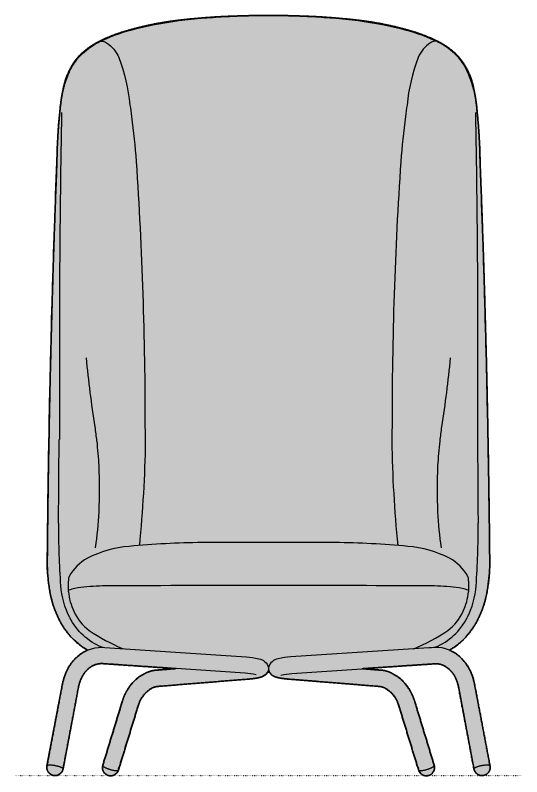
# Model space of a CAD drawing. Header units: millimetres. Extents: x 0 to 2098, y -1078 to 1488.
# Drawn here: x 0 to 991, y -2 to 1488 of the extents above; entities that cross this region are included whole.
import ezdxf

# ---------------------------------------------------------------- set-up
doc = ezdxf.new("R2010")
doc.units = ezdxf.units.MM
doc.linetypes.add('Dots', pattern=[1, 0, -1])
doc.layers.add('Blocks', color=7, linetype='Continuous')
doc.layers.add('Blocks$Fill', color=7, linetype='Continuous', true_color=0xffffff)
for name, color, linetype, lineweight, true_color in [('Blocks$Inner', 7, 'Continuous', 25, 0x007f00), ('Blocks$Outline', 7, 'Continuous', 35, 0xff3f3f), ('Groud', 7, 'Dots', 25, 0x243775)]:
    doc.layers.add(name, color=color, linetype=linetype, lineweight=lineweight, true_color=true_color)

# ---------------------------------------------------------------- blocks, each defined once
blk = doc.blocks.new('Nest Easy Chair XL Front')
at = {"layer": 'Blocks$Fill'}
blk.add_hatch(color=256, dxfattribs=at).paths.add_polyline_path([(678.9, 209.2), (823.8, 219), (824.7, 219), (825.5, 218.9), (826.4, 218.8), (827.2, 218.6), (828, 218.5), (828.9, 218.3), (829.7, 218.2), (830.5, 218), (831.4, 217.7), (832.2, 217.5), (833, 217.3), (833.8, 217), (834.7, 216.7), (835.5, 216.4), (836.3, 216.1), (837.1, 215.7), (837.9, 215.4), (838.6, 215), (839.4, 214.6), (840.2, 214.2), (840.9, 213.8), (841.7, 213.3), (842.4, 212.9), (843.1, 212.4), (843.8, 211.9), (844.5, 211.4), (845.2, 210.9), (845.9, 210.4), (846.5, 209.8), (847.2, 209.3), (847.8, 208.7), (848.4, 208.2), (849.5, 207.2), (850.5, 206.3), (851.4, 205.3), (852.4, 204.3), (853.3, 203.2), (854.1, 202.1), (855, 201), (855.8, 199.9), (856.8, 198.5), (857.7, 197), (858.6, 195.5), (859.5, 193.9), (860.3, 192.4), (861.1, 190.8), (861.9, 189.2), (862.6, 187.6), (863.2, 185.9), (863.8, 184.3), (864.4, 182.6), (865, 180.9), (865.4, 179.2), (865.9, 177.5), (866.3, 175.8), (866.6, 174.1), (897, 13.2), (897.1, 12.8), (897.2, 12.4), (897.3, 12), (897.4, 11.6), (897.5, 11.3), (897.6, 10.9), (897.7, 10.5), (897.9, 10.2), (898, 9.8), (898.2, 9.4), (898.4, 9.1), (898.5, 8.7), (898.7, 8.4), (898.9, 8), (899.1, 7.7), (899.3, 7.3), (899.6, 7), (899.8, 6.7), (900, 6.3), (900.3, 6), (900.5, 5.7), (900.8, 5.4), (901, 5.1), (901.3, 4.8), (901.6, 4.6), (901.9, 4.3), (902.2, 4), (902.5, 3.8), (902.8, 3.5), (903.1, 3.3), (903.4, 3.1), (903.7, 2.8), (904, 2.6), (904.3, 2.4), (904.7, 2.2), (905, 2), (905.3, 1.8), (905.7, 1.7), (906.1, 1.5), (906.4, 1.3), (906.8, 1.2), (907.1, 1), (907.5, 0.9), (907.9, 0.8), (908.3, 0.6), (908.7, 0.5), (909, 0.4), (909.4, 0.4), (909.8, 0.3), (910.2, 0.2), (910.6, 0.1), (911, 0.1), (911.4, 0.1), (911.8, 0), (912.2, 0), (912.6, 0), (913, 0), (913.4, 0), (913.8, 0), (914.2, 0.1), (914.6, 0.1), (914.9, 0.1), (915.3, 0.2), (915.7, 0.3), (916.1, 0.3), (916.5, 0.4), (916.8, 0.5), (917.2, 0.6), (917.6, 0.7), (918, 0.9), (918.3, 1), (918.7, 1.1), (919.1, 1.3), (919.4, 1.4), (919.8, 1.6), (920.1, 1.8), (920.5, 2), (920.8, 2.2), (921.2, 2.4), (921.5, 2.6), (921.8, 2.8), (922.2, 3), (922.5, 3.3), (922.8, 3.5), (923.1, 3.8), (923.4, 4), (923.7, 4.3), (924, 4.6), (924.3, 4.9), (924.5, 5.2), (924.8, 5.4), (925.1, 5.7), (925.3, 6), (925.5, 6.3), (925.8, 6.7), (926, 7), (926.2, 7.3), (926.4, 7.6), (926.6, 8), (926.8, 8.3), (927, 8.6), (927.2, 9), (927.3, 9.3), (927.5, 9.7), (927.6, 10.1), (927.8, 10.4), (927.9, 10.8), (928, 11.2), (928.2, 11.6), (928.3, 12), (928.4, 12.3), (928.4, 12.7), (928.5, 13.1), (928.6, 13.5), (928.6, 13.9), (928.7, 14.3), (928.7, 14.7), (928.7, 15.1), (928.8, 15.5), (928.8, 15.9), (928.8, 16.3), (928.8, 16.7), (928.7, 17.1), (928.7, 17.5), (928.7, 17.9), (928.6, 18.2), (928.6, 18.6), (928.5, 19), (928.5, 19.1), (898.1, 179.5), (897.5, 182.2), (896.9, 184.9), (896.2, 187.6), (895.5, 190.2), (894.6, 192.9), (893.7, 195.5), (892.7, 198.1), (891.7, 200.7), (890.5, 203.2), (889.3, 205.7), (888.1, 208.2), (886.8, 210.6), (885.4, 213), (883.9, 215.4), (882.4, 217.7), (880.9, 220), (879.4, 221.8), (877.9, 223.5), (876.4, 225.3), (874.8, 227), (873.5, 228.4), (872.1, 229.8), (870.7, 231.2), (869.3, 232.6), (867.8, 233.9), (866.2, 235.2), (864.6, 236.4), (863, 237.6), (861.4, 238.8), (859.7, 239.9), (858, 240.9), (856.2, 241.9), (854.5, 242.9), (852.7, 243.8), (850.8, 244.7), (849, 245.5), (852, 247.2), (854.9, 249), (857.8, 250.9), (860.6, 252.8), (863.4, 254.9), (866.2, 257), (868.8, 259.2), (871.5, 261.5), (874, 263.8), (876.5, 266.2), (878.9, 268.7), (881.3, 271.2), (883.6, 273.8), (885.8, 276.5), (887.9, 279.2), (892.4, 285.2), (894.8, 288.5), (897.1, 292), (899.3, 295.5), (901.3, 299), (903.3, 302.7), (905.1, 306.3), (906.8, 310.1), (908.7, 314), (910.4, 317.9), (912, 321.9), (913.6, 325.9), (915, 329.9), (916.4, 334), (917.7, 338.1), (918.9, 342.2), (921.3, 353), (923.4, 363.9), (925.1, 374.9), (926.4, 385.9), (927.3, 397), (927.8, 408.1), (928, 419.2), (927.8, 430.3), (924.6, 657.5), (924.3, 670), (924.2, 682.5), (909, 1200.6), (908.5, 1224.9), (907.3, 1249.2), (905.6, 1273.5), (903.4, 1297.8), (902.9, 1303.6), (902.3, 1309.4), (901.6, 1315.3), (900.8, 1321.1), (899.9, 1326.9), (898.9, 1332.6), (897.8, 1338.4), (896.6, 1344.1), (895.8, 1347.7), (894.9, 1351.4), (894, 1354.9), (892.9, 1358.5), (891.8, 1362.1), (890.5, 1365.6), (889.2, 1369.1), (887.8, 1372.5), (886.3, 1376), (884.6, 1379.3), (882.9, 1382.7), (881.2, 1385.9), (879.3, 1389.2), (877.4, 1392.3), (875.3, 1395.4), (873.2, 1398.5), (871.3, 1401.1), (869.3, 1403.7), (867.1, 1406.3), (864.9, 1408.7), (862.6, 1411.1), (860.2, 1413.4), (857.8, 1415.6), (855.2, 1417.7), (852.1, 1420.2), (849, 1422.5), (845.7, 1424.8), (842.4, 1427), (839.1, 1429.2), (835.7, 1431.2), (832.3, 1433.2), (828.8, 1435.1), (828.5, 1435.1), (828.3, 1435.2), (828.2, 1435.3), (828.1, 1435.4), (828, 1435.4), (827.9, 1435.5), (827.8, 1435.6), (827.7, 1435.7), (827.6, 1435.7), (827.5, 1435.8), (827.4, 1435.9), (827.3, 1435.9), (827.2, 1436), (827.1, 1436.1), (827, 1436.1), (826.9, 1436.2), (826.8, 1436.2), (826.7, 1436.3), (821.3, 1438.9), (815.9, 1441.4), (810.4, 1443.8), (804.9, 1446.1), (799.3, 1448.3), (793.7, 1450.4), (788.1, 1452.4), (782.4, 1454.2), (769, 1458.2), (755.6, 1461.9), (742, 1465.3), (728.4, 1468.3), (714.7, 1471.1), (701, 1473.5), (687.2, 1475.7), (673.4, 1477.5), (642.2, 1480.9), (604.3, 1483.9), (566.2, 1485.8), (530.8, 1486.8), (495.3, 1487.2), (459.8, 1486.8), (424.3, 1485.8), (386.3, 1483.9), (348.3, 1480.9), (317.1, 1477.5), (303.3, 1475.7), (289.5, 1473.5), (275.8, 1471.1), (262.1, 1468.3), (248.5, 1465.3), (234.9, 1461.9), (221.5, 1458.2), (208.1, 1454.2), (202.5, 1452.4), (196.8, 1450.4), (191.2, 1448.3), (185.7, 1446.1), (180.1, 1443.8), (174.7, 1441.4), (169.2, 1438.9), (163.9, 1436.3), (163.7, 1436.2), (163.6, 1436.2), (163.5, 1436.1), (163.4, 1436.1), (163.3, 1436), (163.2, 1435.9), (163.1, 1435.9), (163, 1435.8), (162.9, 1435.7), (162.8, 1435.7), (162.7, 1435.6), (162.6, 1435.5), (162.5, 1435.4), (162.4, 1435.4), (162.3, 1435.3), (162.2, 1435.2), (162, 1435.1), (161.7, 1435.1), (158.3, 1433.2), (154.8, 1431.2), (151.4, 1429.2), (148.1, 1427), (144.8, 1424.8), (141.6, 1422.5), (138.4, 1420.2), (135.3, 1417.7), (132.8, 1415.6), (130.3, 1413.4), (127.9, 1411.1), (125.6, 1408.7), (123.4, 1406.3), (121.3, 1403.7), (119.2, 1401.1), (117.3, 1398.5), (115.2, 1395.4), (113.2, 1392.3), (111.2, 1389.2), (109.4, 1385.9), (107.6, 1382.7), (105.9, 1379.3), (104.3, 1376), (102.8, 1372.5), (101.3, 1369.1), (100, 1365.6), (98.8, 1362.1), (97.6, 1358.5), (96.6, 1354.9), (95.6, 1351.4), (94.7, 1347.7), (94, 1344.1), (92.8, 1338.4), (91.6, 1332.6), (90.6, 1326.9), (89.7, 1321.1), (88.9, 1315.3), (88.2, 1309.4), (87.6, 1303.6), (87.2, 1297.8), (84.9, 1273.5), (83.2, 1249.2), (82.1, 1224.9), (81.5, 1200.6), (66.4, 682.5), (66.2, 670), (65.9, 657.5), (62.8, 430.3), (62.5, 419.2), (62.7, 408.1), (63.2, 397), (64.1, 385.9), (65.5, 374.9), (67.1, 363.9), (69.2, 353), (71.6, 342.2), (72.8, 338.1), (74.1, 334), (75.5, 329.9), (76.9, 325.9), (78.5, 321.9), (80.1, 317.9), (81.9, 314), (83.7, 310.1), (85.4, 306.3), (87.2, 302.7), (89.2, 299), (91.2, 295.5), (93.4, 292), (95.7, 288.5), (98.1, 285.2), (102.6, 279.2), (104.7, 276.5), (106.9, 273.8), (109.2, 271.2), (111.6, 268.7), (114, 266.2), (116.5, 263.8), (119.1, 261.5), (121.7, 259.2), (124.4, 257), (127.1, 254.9), (129.9, 252.8), (132.7, 250.9), (135.6, 249), (138.6, 247.2), (141.5, 245.5), (139.7, 244.7), (137.9, 243.8), (136.1, 242.9), (134.3, 241.9), (132.5, 240.9), (130.8, 239.9), (129.1, 238.8), (127.5, 237.6), (125.9, 236.4), (124.3, 235.2), (122.8, 233.9), (121.3, 232.6), (119.8, 231.2), (118.4, 229.8), (117, 228.4), (115.7, 227), (114.1, 225.3), (112.6, 223.5), (111.1, 221.8), (109.7, 220), (108.1, 217.7), (106.6, 215.4), (105.1, 213), (103.8, 210.6), (102.4, 208.2), (101.2, 205.7), (100, 203.2), (98.9, 200.7), (97.8, 198.1), (96.8, 195.5), (95.9, 192.9), (95.1, 190.2), (94.3, 187.6), (93.6, 184.9), (93, 182.2), (92.4, 179.5), (62.1, 19.1), (62, 19.1), (62, 19.1), (62, 19), (62, 19), (62, 19), (62, 19), (62, 19), (62, 18.9), (62, 18.6), (61.9, 18.2), (61.9, 17.8), (61.8, 17.4), (61.8, 17), (61.8, 16.6), (61.8, 16.2), (61.7, 15.8), (61.8, 15.5), (61.8, 15.1), (61.8, 14.7), (61.8, 14.3), (61.9, 13.9), (61.9, 13.5), (62, 13.1), (62.1, 12.7), (62.2, 12.3), (62.3, 11.9), (62.4, 11.5), (62.5, 11.2), (62.6, 10.8), (62.8, 10.4), (62.9, 10), (63.1, 9.7), (63.2, 9.3), (63.4, 9), (63.6, 8.6), (63.7, 8.3), (63.9, 7.9), (64.1, 7.6), (64.3, 7.3), (64.6, 6.9), (64.8, 6.6), (65, 6.3), (65.2, 6), (65.5, 5.7), (65.7, 5.4), (66, 5.1), (66.3, 4.8), (66.6, 4.6), (66.8, 4.3), (67.1, 4), (67.4, 3.8), (67.7, 3.5), (68.1, 3.3), (68.4, 3), (68.7, 2.8), (69, 2.6), (69.4, 2.4), (69.7, 2.2), (70.1, 2), (70.4, 1.8), (70.8, 1.6), (71.1, 1.4), (71.5, 1.3), (71.9, 1.1), (72.2, 1), (72.6, 0.9), (73, 0.7), (73.3, 0.6), (73.7, 0.5), (74.1, 0.4), (74.5, 0.3), (74.8, 0.3), (75.2, 0.2), (75.6, 0.1), (76, 0.1), (76.4, 0.1), (76.8, 0), (77.2, 0), (77.6, 0), (77.9, 0), (78.3, 0), (78.7, 0), (79.1, 0.1), (79.5, 0.1), (79.9, 0.1), (80.3, 0.2), (80.7, 0.3), (81.1, 0.4), (81.5, 0.4), (81.9, 0.5), (82.3, 0.7), (82.6, 0.8), (83, 0.9), (83.4, 1), (83.8, 1.2), (84.1, 1.3), (84.5, 1.5), (84.8, 1.7), (85.2, 1.8), (85.5, 2), (85.9, 2.2), (86.2, 2.4), (86.5, 2.6), (86.8, 2.8), (87.2, 3.1), (87.5, 3.3), (87.8, 3.5), (88.1, 3.8), (88.4, 4), (88.7, 4.3), (88.9, 4.6), (89.2, 4.9), (89.5, 5.1), (89.8, 5.4), (90, 5.7), (90.3, 6), (90.5, 6.4), (90.7, 6.7), (91, 7), (91.2, 7.3), (91.4, 7.7), (91.6, 8), (91.8, 8.4), (92, 8.7), (92.2, 9.1), (92.3, 9.4), (92.5, 9.8), (92.6, 10.2), (92.8, 10.5), (92.9, 10.9), (93, 11.3), (93.1, 11.6), (93.2, 12), (93.3, 12.4), (93.4, 12.8), (93.5, 13.2), (123.9, 174.1), (124.3, 175.8), (124.6, 177.5), (125.1, 179.2), (125.6, 180.9), (126.1, 182.6), (126.7, 184.3), (127.3, 185.9), (128, 187.6), (128.7, 189.2), (129.4, 190.8), (130.2, 192.4), (131, 193.9), (131.9, 195.5), (132.8, 197), (133.8, 198.5), (134.7, 199.9), (135.5, 201), (136.4, 202.1), (137.3, 203.2), (138.2, 204.3), (139.1, 205.3), (140.1, 206.3), (141.1, 207.2), (142.1, 208.2), (142.8, 208.8), (143.5, 209.4), (144.2, 210), (145, 210.6), (145.7, 211.2), (146.5, 211.8), (147.3, 212.3), (148.1, 212.8), (148.9, 213.4), (149.7, 213.8), (150.6, 214.3), (151.5, 214.8), (152.3, 215.2), (153.2, 215.6), (154.1, 216), (155, 216.4), (155.9, 216.7), (156.8, 217), (157.8, 217.3), (158.7, 217.6), (159.6, 217.9), (160.6, 218.1), (161.5, 218.3), (162.5, 218.5), (163.4, 218.7), (164.4, 218.8), (165.3, 218.9), (166.3, 219), (167.2, 219.1), (168.2, 219.1), (169.1, 219.2), (170, 219.2), (313.9, 209.4), (279.4, 206.6), (277.5, 206.5), (275.6, 206.4), (273.7, 206.2), (271.8, 205.9), (269.9, 205.6), (268, 205.2), (266.1, 204.7), (264.2, 204.2), (262.4, 203.6), (260.6, 203), (258.8, 202.3), (257, 201.6), (255.2, 200.8), (253.5, 199.9), (251.8, 199), (250.1, 198.1), (247.9, 196.8), (245.7, 195.5), (243.5, 194), (241.4, 192.5), (239.3, 191), (237.2, 189.3), (235.3, 187.6), (233.3, 185.8), (231.5, 183.9), (229.7, 182), (228, 180), (226.3, 178), (224.7, 175.9), (223.2, 173.8), (221.8, 171.7), (220.5, 169.4), (219.6, 168), (218.7, 166.6), (217.8, 165.1), (217, 163.6), (216.2, 162.1), (215.4, 160.6), (214.7, 159), (214, 157.5), (213.3, 155.9), (212.6, 154.3), (212, 152.8), (211.4, 151.2), (210.8, 149.6), (210.2, 147.9), (209.7, 146.3), (209.3, 144.7), (171.2, 20.3), (171.2, 20.3), (171.2, 20.3), (171.2, 20.3), (171.1, 19.9), (171, 19.6), (170.9, 19.3), (170.9, 18.9), (170.8, 18.5), (170.7, 18.2), (170.7, 17.8), (170.6, 17.4), (170.6, 17), (170.6, 16.7), (170.5, 16.3), (170.5, 15.9), (170.5, 15.5), (170.5, 15.1), (170.6, 14.7), (170.6, 14.3), (170.6, 13.9), (170.7, 13.5), (170.7, 13.1), (170.8, 12.7), (170.9, 12.3), (171, 11.9), (171.1, 11.5), (171.2, 11.2), (171.3, 10.8), (171.4, 10.4), (171.6, 10), (171.7, 9.6), (171.9, 9.2), (172, 8.8), (172.2, 8.5), (172.4, 8.1), (172.6, 7.7), (172.8, 7.4), (173, 7), (173.3, 6.7), (173.5, 6.3), (173.8, 6), (174, 5.7), (174.3, 5.4), (174.5, 5.1), (174.8, 4.8), (175.1, 4.5), (175.4, 4.2), (175.7, 3.9), (176, 3.6), (176.3, 3.4), (176.6, 3.1), (176.9, 2.9), (177.2, 2.6), (177.5, 2.4), (177.9, 2.2), (178.2, 2), (178.5, 1.8), (178.8, 1.6), (179.2, 1.4), (179.5, 1.3), (179.8, 1.1), (180.2, 1), (180.5, 0.8), (180.9, 0.7), (181.2, 0.6), (181.5, 0.4), (181.9, 0.3), (182.2, 0.2), (182.6, 0.1), (182.9, 0.1), (183.3, 0), (183.6, -0.1), (184, -0.2), (184.4, -0.2), (184.7, -0.3), (185.1, -0.3), (185.5, -0.3), (185.9, -0.3), (186.3, -0.4), (186.7, -0.4), (187, -0.4), (187.4, -0.3), (187.8, -0.3), (188.2, -0.3), (188.6, -0.2), (189, -0.2), (189.4, -0.1), (189.8, 0), (190.2, 0.1), (190.6, 0.2), (191, 0.3), (191.4, 0.4), (191.8, 0.5), (192.2, 0.7), (192.6, 0.8), (192.9, 1), (193.3, 1.1), (193.7, 1.3), (194, 1.5), (194.4, 1.7), (194.8, 1.9), (195.1, 2.1), (195.5, 2.4), (195.8, 2.6), (196.1, 2.8), (196.5, 3.1), (196.8, 3.4), (197.1, 3.6), (197.4, 3.9), (197.7, 4.2), (198, 4.5), (198.3, 4.7), (198.5, 5), (198.8, 5.3), (199, 5.7), (199.3, 6), (199.5, 6.3), (199.7, 6.6), (200, 6.9), (200.2, 7.3), (200.4, 7.6), (200.5, 7.9), (200.7, 8.2), (200.9, 8.6), (201.1, 8.9), (201.2, 9.3), (201.3, 9.6), (201.5, 9.9), (201.6, 10.3), (201.7, 10.6), (201.8, 11), (201.8, 11), (241.2, 139.2), (241.6, 140.4), (242, 141.6), (242.5, 142.8), (243, 144), (243.5, 145.1), (244.1, 146.3), (244.7, 147.5), (245.3, 148.6), (245.9, 149.8), (246.6, 150.9), (247.3, 152), (248, 153.1), (248.7, 154.2), (249.5, 155.3), (250.3, 156.3), (251.1, 157.4), (251.9, 158.4), (252.8, 159.4), (253.7, 160.3), (254.6, 161.3), (255.5, 162.2), (256.5, 163.1), (257.4, 164), (258.4, 164.9), (259.4, 165.7), (260.4, 166.6), (261.4, 167.4), (262.5, 168.1), (263.5, 168.9), (264.6, 169.6), (265.7, 170.3), (266.8, 170.9), (267.5, 171.3), (268.3, 171.6), (269, 172), (269.8, 172.3), (270.5, 172.6), (271.3, 172.9), (272.1, 173.1), (272.9, 173.4), (273.6, 173.6), (274.4, 173.8), (275.2, 174), (276, 174.1), (276.9, 174.2), (277.7, 174.4), (278.5, 174.5), (279.3, 174.5), (458.2, 189), (462.6, 189.4), (467, 190), (471.3, 190.7), (475.7, 191.5), (477.8, 192), (480, 192.6), (480.4, 192.7), (480.9, 192.8), (481.3, 193), (481.8, 193.1), (482.2, 193.3), (482.7, 193.4), (483.2, 193.6), (483.6, 193.8), (484, 194), (484.5, 194.2), (484.9, 194.4), (485.3, 194.6), (485.8, 194.9), (486.2, 195.1), (486.6, 195.4), (487, 195.7), (487.4, 195.9), (487.8, 196.2), (488.2, 196.5), (488.6, 196.8), (489, 197.2), (489.3, 197.5), (489.7, 197.8), (490, 198.1), (490.4, 198.5), (490.7, 198.8), (491, 199.2), (491.3, 199.6), (491.6, 199.9), (491.9, 200.3), (492.2, 200.7), (492.5, 201.1), (492.8, 201.5), (493, 201.9), (493.2, 202.3), (493.5, 202.7), (497.1, 202.7), (497.3, 202.3), (497.5, 201.9), (497.8, 201.5), (498, 201.1), (498.3, 200.7), (498.6, 200.3), (498.9, 199.9), (499.2, 199.6), (499.5, 199.2), (499.8, 198.8), (500.2, 198.5), (500.5, 198.1), (500.8, 197.8), (501.2, 197.5), (501.6, 197.2), (501.9, 196.8), (502.3, 196.5), (502.7, 196.2), (503.1, 195.9), (503.5, 195.7), (503.9, 195.4), (504.3, 195.1), (504.8, 194.9), (505.2, 194.6), (505.6, 194.4), (506, 194.2), (506.5, 194), (506.9, 193.8), (507.4, 193.6), (507.8, 193.4), (508.3, 193.3), (508.7, 193.1), (509.2, 193), (509.6, 192.8), (510.1, 192.7), (510.6, 192.6), (512.7, 192), (514.9, 191.5), (519.2, 190.7), (523.6, 190), (527.9, 189.4), (532.3, 189), (711.2, 174.5), (712, 174.5), (712.9, 174.4), (713.7, 174.2), (714.5, 174.1), (715.3, 174), (716.1, 173.8), (716.9, 173.6), (717.7, 173.4), (718.5, 173.1), (719.2, 172.9), (720, 172.6), (720.8, 172.3), (721.5, 172), (722.3, 171.6), (723, 171.3), (723.7, 170.9), (724.8, 170.3), (725.9, 169.6), (727, 168.9), (728, 168.1), (729.1, 167.4), (730.1, 166.6), (731.1, 165.7), (732.1, 164.9), (733.1, 164), (734.1, 163.1), (735, 162.2), (735.9, 161.3), (736.8, 160.3), (737.7, 159.4), (738.6, 158.4), (739.4, 157.4), (740.2, 156.3), (741, 155.3), (741.8, 154.2), (742.5, 153.1), (743.3, 152), (743.9, 150.9), (744.6, 149.8), (745.2, 148.6), (745.9, 147.5), (746.4, 146.3), (747, 145.1), (747.5, 144), (748, 142.8), (748.5, 141.6), (749, 140.4), (749.4, 139.2), (788.7, 11), (788.7, 11), (788.7, 11), (788.8, 10.6), (788.9, 10.3), (789, 9.9), (789.2, 9.6), (789.3, 9.3), (789.5, 8.9), (789.6, 8.6), (789.8, 8.2), (790, 7.9), (790.2, 7.6), (790.4, 7.3), (790.6, 6.9), (790.8, 6.6), (791, 6.3), (791.2, 6), (791.5, 5.7), (791.7, 5.3), (792, 5), (792.3, 4.7), (792.5, 4.5), (792.8, 4.2), (793.1, 3.9), (793.4, 3.6), (793.7, 3.4), (794.1, 3.1), (794.4, 2.8), (794.7, 2.6), (795.1, 2.4), (795.4, 2.1), (795.8, 1.9), (796.1, 1.7), (796.5, 1.5), (796.8, 1.3), (797.2, 1.1), (797.6, 1), (798, 0.8), (798.4, 0.7), (798.7, 0.5), (799.1, 0.4), (799.5, 0.3), (799.9, 0.2), (800.3, 0.1), (800.7, 0), (801.1, -0.1), (801.5, -0.2), (801.9, -0.2), (802.3, -0.3), (802.7, -0.3), (803.1, -0.3), (803.5, -0.4), (803.9, -0.4), (804.3, -0.4), (804.6, -0.3), (805, -0.3), (805.4, -0.3), (805.8, -0.3), (806.2, -0.2), (806.5, -0.2), (806.9, -0.1), (807.2, 0), (807.6, 0.1), (808, 0.1), (808.3, 0.2), (808.6, 0.3), (809, 0.4), (809.3, 0.6), (809.7, 0.7), (810, 0.8), (810.3, 1), (810.7, 1.1), (811, 1.3), (811.3, 1.4), (811.7, 1.6), (812, 1.8), (812.3, 2), (812.7, 2.2), (813, 2.4), (813.3, 2.6), (813.6, 2.9), (813.9, 3.1), (814.3, 3.4), (814.6, 3.6), (814.9, 3.9), (815.2, 4.2), (815.4, 4.5), (815.7, 4.8), (816, 5.1), (816.3, 5.4), (816.5, 5.7), (816.8, 6), (817, 6.3), (817.2, 6.7), (817.5, 7), (817.7, 7.4), (817.9, 7.7), (818.1, 8.1), (818.3, 8.5), (818.5, 8.8), (818.6, 9.2), (818.8, 9.6), (819, 10), (819.1, 10.4), (819.2, 10.8), (819.3, 11.2), (819.5, 11.5), (819.6, 11.9), (819.6, 12.3), (819.7, 12.7), (819.8, 13.1), (819.8, 13.5), (819.9, 13.9), (819.9, 14.3), (820, 14.7), (820, 15.1), (820, 15.5), (820, 15.9), (820, 16.3), (820, 16.7), (819.9, 17), (819.9, 17.4), (819.8, 17.8), (819.8, 18.2), (819.7, 18.5), (819.7, 18.9), (819.6, 19.3), (819.5, 19.6), (819.4, 19.9), (819.3, 20.3), (819.3, 20.3), (819.3, 20.3), (819.3, 20.3), (781.3, 144.7), (780.8, 146.3), (780.3, 147.9), (779.7, 149.6), (779.2, 151.2), (778.6, 152.8), (777.9, 154.3), (777.3, 155.9), (776.6, 157.5), (775.9, 159), (775.1, 160.6), (774.3, 162.1), (773.5, 163.6), (772.7, 165.1), (771.8, 166.6), (771, 168), (770.1, 169.4), (768.7, 171.7), (767.3, 173.8), (765.8, 175.9), (764.2, 178), (762.5, 180), (760.8, 182), (759, 183.9), (757.2, 185.8), (755.3, 187.6), (753.3, 189.3), (751.2, 191), (749.2, 192.5), (747, 194), (744.9, 195.5), (742.6, 196.8), (740.4, 198.1), (738.7, 199.1), (737.1, 200), (735.4, 200.9), (733.6, 201.7), (731.8, 202.5), (730, 203.2), (728.2, 203.8), (726.3, 204.4), (724.5, 204.9), (722.6, 205.3), (720.7, 205.7), (718.7, 206), (716.8, 206.3), (714.9, 206.5), (713, 206.6), (711.1, 206.6)], flags=0)
at = {"layer": 'Blocks$Inner'}
for p, q in [((86.8, 692), (86.6, 682.5)), ((903.8, 692), (903.9, 682.5)), ((175.3, 250.9), (451.5, 232.2)), ((809, 249.9), (539, 232.2)), ((449.4, 200.2), (170, 219.2)), ((279.4, 206.6), (313.9, 209.4)), ((541.2, 199.9), (823.8, 219)), ((711.1, 206.6), (678.9, 209.2)), ((62, 18.9), (92.4, 179.5)), ((458.2, 189), (279.3, 174.5)), ((532.3, 189), (711.2, 174.5)), ((928.5, 19), (898.1, 179.5)), ((123.9, 174.1), (93.5, 13.2)), ((866.6, 174.1), (897, 13.2)), ((171.2, 20.3), (209.3, 144.7)), ((241.2, 139.2), (201.8, 11)), ((749.4, 139.2), (788.7, 11)), ((819.3, 20.3), (781.3, 144.7))]:
    blk.add_line(p, q, dxfattribs=at)
blk.add_lwpolyline([(493.5, 202.7), (497.1, 202.7)], dxfattribs=at)
for centre, radius, start, end in [((389.4, 871.4), 610.4, 96.8016, 107.2747), ((450, 397.6), 1088, 95.3642, 97.0167), ((470.6, 178.9), 1307.7, 92.0278, 95.3642), ((495.3, -310.4), 1797.5, 87.7372, 92.2628), ((395.1, -1722.8), 3213.1, 86.1765, 86.9461), ((520, 178.9), 1307.7, 84.6358, 87.9722), ((540.9, 459.5), 1026, 83.4114, 86.1765), ((540.5, 397.6), 1088, 82.9833, 84.6358), ((546.9, 590.4), 895.3, 76.6757, 82.8297), ((601.1, 871.4), 610.4, 72.7253, 83.1984), ((656.7, 1072.2), 401.2, 65.8182, 76.0806), ((305.9, 1149.7), 319.8, 107.7983, 116.3685), ((684.6, 1149.7), 319.8, 63.6315, 72.2017), ((166.1, 1430.9), 5.84, 112.9839, 132.3711), ((844.1, 1382.9), 60, 122.2082, 158.5837), ((823.9, 1415), 22.1, 101.2622, 122.2082), ((821.4, 1427.3), 9.59, 78.7378, 101.2622), ((819.6, 1433.5), 4.87, 40.2273, 72.3474), ((821.8, 1429.1), 7.68, 52.3247, 78.7378), ((827, 1432.5), 2.96, 75.6841, 104.3159), ((769.2, 1317), 131.4, 46.9385, 64.1542), ((824.4, 1430.9), 5.84, 47.6289, 67.0161), ((824.9, 1424.5), 11.3, 70.0595, 75.6841), ((756, 1295.2), 157.6, 51.0019, 62.5235), ((794.8, 1343), 96.1, 35.2527, 51.0019), ((1135.5, 1273.4), 371.4, 159.2761, 174.0369), ((783.2, 1331.9), 110.9, 30.2068, 46.9385), ((757.5, 1316.7), 141.7, 11.1561, 35.2527), ((778.1, 1329), 116.8, 21.0338, 30.2068), ((721.2, 1302), 179.7, 12.977, 22.5548), ((581.2, 1274.1), 323.1, 4.2021, 12.5207), ((1383.9, 1214.5), 625.3, 171.0316, 173.1193), ((23692.5, 844.3), 23606.2, 178.89991, 180.36964), ((-147.9, 1187.7), 1057, 0.697, 5.9749), ((3452.6, 964.9), 2709.1, 173.1193, 174.992), ((8566.5, 684.9), 7829.7, 176.21782, 180.0174), ((-24849.9, 188.8), 25778.8, 1.09736, 2.24937), ((-1536.9, 1052), 2399.8, 351.1423, 354.3916), ((-603.3, 682.5), 669.6, 357.8608, 0), ((421.2, 670), 334.9, 177.8608, 182.1392), ((-1547, 450.4), 1719, 6.819, 7.7599), ((2309.6, 712.1), 2056.1, 180.8252, 181.6056), ((-9153.4, 501.3), 10059, 359.9568, 0.89007), ((-24849.9, 188.8), 25778.8, 0.53676, 1.0418), ((-683.6, 559.9), 848.8, 3.1045, 6.3965), ((3285.1, 697.5), 2549.2, 180.9659, 185.5676), ((-665.8, 560.9), 830.9, 356.8955, 3.1045), ((-683.6, 561.9), 848.8, 352.1399, 356.8955), ((-883.3, 495), 1788.8, 356.0447, 359.9568), ((240, 232.4), 216.7, 94.5481, 117.1731), ((384.4, -1247.2), 1703.3, 90.6497, 95.4427), ((495.3, -21936.4), 22392.7, 89.66684, 90.33316), ((606.2, -1247.2), 1703.3, 84.5573, 89.3503), ((750.5, 232.4), 216.7, 62.8269, 85.4519), ((181.6, 349.2), 86.1, 118.1158, 151.8842), ((808.9, 349.2), 86.1, 28.1158, 61.8842), ((607.1, 418.1), 320.9, 346.3077, 2.1717), ((118.1, 383.2), 14.1, 151.8842, 181.4613), ((872.4, 383.2), 14.1, 358.5387, 28.1158), ((321.9, 367.8), 218.4, 176.0656, 180.4841), ((668.6, 367.8), 218.4, 359.5159, 3.9344), ((106.4, 365.2), 3.01, 164.5271, 237.2022), ((105.6, 360.8), 1.96, 113.7922, 218.1353), ((206.9, 368.5), 103.2, 184.9282, 206.9242), ((126.4, 313.7), 53.5, 100.6486, 113.7922), ((157.6, 147.7), 222.4, 94.4973, 100.6486), ((189.1, -253.3), 624.7, 90, 94.4973), ((495.3, -83488.3), 83860.2, 89.79084, 90.20916), ((801.4, -253.3), 624.7, 85.5027, 90), ((832.9, 147.7), 222.4, 79.3514, 85.5027), ((864.2, 313.7), 53.5, 66.2078, 79.3514), ((783.6, 368.5), 103.2, 333.0758, 355.0718), ((740.4, 382.8), 161.3, 332.7987, 356.0447), ((884.1, 365.2), 3.01, 302.7978, 15.4729), ((884.9, 360.8), 1.96, 321.8647, 66.2078), ((734.5, 393), 191.3, 334.3177, 344.6064), ((197.2, 356.1), 89.3, 202.6611, 233.973), ((793.3, 356.1), 89.3, 306.027, 337.3389), ((773.4, 365.8), 124.2, 292.6847, 332.7987), ((787.5, 362.5), 130.4, 321.8047, 336.2717), ((358.8, 600.5), 382.1, 235.9313, 247.0802), ((631.7, 600.5), 382.1, 292.714, 304.0687), ((787.7, 355.8), 126.2, 299.0842, 324.1739), ((837.5, -136.8), 387.8, 91.4177, 94.2134), ((820.9, 179.1), 72.1, 41.5862, 84.4373), ((518.2, 205), 23.9, 99.4576, 163.4235), ((550.1, 67.9), 164.7, 93.8776, 102.5845), ((814.7, 169), 83.5, 37.5927, 43.9586), ((169.7, 179), 40.1, 89.509, 133.4796), ((512, 210.3), 16.8, 174.8227, 213.4294), ((797.5, 160.6), 102.4, 10.6704, 35.472), ((189.9, 161.6), 67.2, 145.2258, 169.2826), ((171.7, 174.2), 45.1, 131.1425, 145.2258), ((438.8, 44.6), 155.9, 78.1049, 86.1224), ((515.3, 213.1), 21, 214.7747, 257.0036), ((710.6, 150.6), 56.1, 57.9523, 89.5406), ((703.8, 130.5), 76.8, 30.4475, 61.5892), ((537.3, 286.1), 97.2, 254.0596, 256.6757), ((545.9, 346.6), 158.2, 258.6842, 265.0762), ((296.6, 120.7), 58.4, 120.6439, 161.5701), ((281.9, 142), 32.7, 94.6137, 117.5699), ((692.2, 119.3), 92.6, 15.927, 32.8108), ((804, 15.6), 16, 196.8952, 16.8952), ((912.8, 16), 16, 190.2275, 10.8158)]:
    blk.add_arc(centre, radius, start, end, dxfattribs=at)
at = {"layer": 'Blocks$Inner', "extrusion": (0, 0, -1)}
for centre, radius, start, end in [((-443.7, 590.4), 895.3, 76.6757, 82.8297), ((-449.6, 459.5), 1026, 83.4114, 86.1765), ((-595.5, -1722.8), 3213.1, 86.1765, 86.9461), ((-395.1, -1722.8), 3213.1, 93.0539, 93.8235), ((-540.9, 459.5), 1026, 93.8235, 96.5886), ((-546.9, 590.4), 895.3, 97.1703, 103.3243), ((-333.8, 1072.2), 401.2, 65.8182, 76.0806), ((-656.7, 1072.2), 401.2, 103.9194, 114.1818), ((-221.3, 1317), 131.4, 46.9385, 64.1542), ((-234.5, 1295.2), 157.6, 51.0019, 62.5235), ((-165.6, 1424.5), 11.3, 70.0595, 75.6841), ((-163.5, 1432.5), 2.96, 75.6841, 104.3159), ((-168.7, 1429.1), 7.68, 52.3247, 78.7378), ((-171, 1433.5), 4.87, 40.2273, 72.3474), ((-169.1, 1427.3), 9.59, 78.7378, 101.2622), ((-166.7, 1415), 22.1, 101.2622, 122.2082), ((-146.5, 1382.9), 60, 122.2082, 158.5837), ((-819.6, 1433.5), 4.87, 107.6526, 139.7727), ((-195.8, 1343), 96.1, 35.2527, 51.0019), ((-207.4, 1331.9), 110.9, 30.2068, 46.9385), ((145, 1273.4), 371.4, 159.2761, 174.0369), ((-233, 1316.7), 141.7, 11.1561, 35.2527), ((-212.4, 1329), 116.8, 21.0338, 30.2068), ((-269.4, 1302), 179.7, 12.977, 22.5548), ((-409.4, 1274.1), 323.1, 4.2021, 12.5207), ((393.3, 1214.5), 625.3, 171.0316, 173.1193), ((-1138.4, 1187.7), 1057, 0.697, 5.9749), ((22702, 844.3), 23606.2, 178.89991, 180.36964), ((2462.1, 964.9), 2709.1, 173.1193, 174.992), ((-25840.4, 188.8), 25778.8, 1.09736, 2.24937), ((7576, 684.9), 7829.7, 176.21782, 180.0174), ((-2527.4, 1052), 2399.8, 351.1423, 354.3916), ((1319.1, 712.1), 2056.1, 180.8252, 181.6056), ((-2537.5, 450.4), 1719, 6.819, 7.7599), ((-569.3, 670), 334.9, 177.8608, 182.1392), ((-1593.8, 682.5), 669.6, 357.8608, 0), ((-25840.4, 188.8), 25778.8, 0.53676, 1.0418), ((-10143.9, 501.3), 10059, 359.9568, 0.89007), ((2294.5, 697.5), 2549.2, 180.9659, 185.5676), ((-1674.2, 559.9), 848.8, 3.1045, 6.3965), ((-1656.4, 560.9), 830.9, 356.8955, 3.1045), ((-1674.2, 561.9), 848.8, 352.1399, 356.8955), ((-1873.8, 495), 1788.8, 356.0447, 359.9568), ((-383.4, 418.1), 320.9, 346.3077, 2.1717), ((-250.2, 382.8), 161.3, 332.7987, 356.0447), ((-256.1, 393), 191.3, 334.3177, 344.6064), ((-203.1, 362.5), 130.4, 321.8047, 336.2717), ((-217.2, 365.8), 124.2, 292.6847, 332.7987), ((-202.9, 355.8), 126.2, 299.0842, 324.1739), ((-169.7, 179.1), 72.1, 41.5862, 84.4373), ((-169, 186.3), 64.9, 84.4373, 95.5627), ((-175.8, 169), 83.5, 37.5927, 43.9586), ((-440.4, 67.9), 164.7, 93.8776, 102.5845), ((-472.3, 205), 23.9, 99.4576, 163.4235), ((-193, 160.6), 102.4, 10.6704, 35.472), ((-478.5, 210.3), 16.8, 174.8227, 213.4294), ((-820.8, 179), 40.1, 94.3032, 133.4796), ((-286.7, 130.5), 76.8, 30.4475, 61.5892), ((-281.4, 145.4), 61.2, 59.3144, 88.1785), ((-475.2, 213.1), 21, 214.7747, 257.0036), ((-551.7, 44.3), 155.9, 78.1049, 86.1224), ((-818.8, 174.2), 45.1, 131.1425, 145.2258), ((-800.6, 161.6), 67.2, 145.2258, 169.2826), ((-444.6, 346.6), 158.2, 258.6842, 265.0762), ((-453.2, 286.1), 97.2, 254.0596, 256.6757), ((-298.3, 119.3), 92.6, 15.927, 32.8108), ((-708.6, 142), 32.7, 94.6137, 117.5699), ((-694, 120.7), 58.4, 120.6439, 161.5701), ((-77.7, 16), 16, 190.2275, 10.6395), ((-186.5, 15.6), 16, 196.8952, 16.8952)]:
    blk.add_arc(centre, radius, start, end, dxfattribs=at)
at = {"layer": 'Blocks$Inner'}
for points, weights, knots in [([(93.5, 13.2), (93.7, 16.4), (78.4, 19.3), (62.6, 22.2), (62, 19), (62, 19), (62, 18.9)], [0.98960527679, 0.712399795397, 1, 0.707106781187, 1, 0.995304655478, 0.990759852237], [3.169979, 3.169979, 3.169979, 4.712389, 4.712389, 6.283185, 6.283185, 6.308367, 6.308367, 6.308367]), ([(171.2, 20.3), (170.2, 16.8), (185.5, 12.1), (200.8, 7.4), (201.8, 11)], [1, 0.707106781187, 1, 0.707150300332, 0.999912974641], [0, 0, 0, 1.570796, 1.570796, 3.141359, 3.141359, 3.141359]), ([(788.7, 11), (789.8, 7.4), (805.1, 12.1), (820.4, 16.8), (819.3, 20.3), (819.3, 20.3), (819.3, 20.3)], [0.999912974641, 0.707150300332, 1, 0.707106781187, 1, 0.999814335664, 0.999628906712], [3.141826, 3.141826, 3.141826, 4.712389, 4.712389, 6.283185, 6.283185, 6.284181, 6.284181, 6.284181]), ([(928.5, 19.1), (927.5, 22.2), (912.2, 19.3), (896.8, 16.4), (897, 13.2)], [0.990730851235, 0.711817107313, 1, 0.712399795397, 0.98960527679], [0.025262, 0.025262, 0.025262, 1.570796, 1.570796, 3.113206, 3.113206, 3.113206])]:
    blk.add_rational_spline(points, weights, degree=2, knots=knots, dxfattribs=at)
at = {"layer": 'Blocks$Outline'}
blk.add_lwpolyline([(493.5, 202.7), (497.1, 202.7)], dxfattribs=at)
for points, weights, knots in [([(828.3, 1435.2), (827.6, 1435.9), (826.7, 1436.3), (805.2, 1446.9), (782.4, 1454.2), (729, 1470.9), (673.4, 1477.5), (657.8, 1479.4), (642.2, 1480.9), (604.3, 1484.4), (566.2, 1485.8), (495.3, 1488.6), (424.3, 1485.8), (386.2, 1484.4), (348.3, 1480.9), (332.7, 1479.4), (317.1, 1477.5), (261.6, 1470.9), (208.1, 1454.2), (185.3, 1446.9), (163.9, 1436.3), (162.9, 1435.9), (162.2, 1435.2)], [1, 0.985722294786, 1, 0.997204564067, 1, 0.99582634915, 1, 0.999896018269, 1, 0.999576176056, 1, 0.999220248601, 1, 0.999576176117, 1, 0.999896018269, 1, 0.99582634915, 1, 0.997204564067, 1, 0.985722294786, 1], [0, 0, 0, 1.977665, 1.977665, 49.813883, 49.813883, 161.391884, 161.391884, 192.772337, 192.772337, 268.919292, 268.919292, 410.899338, 410.899338, 487.046287, 487.046287, 518.426741, 518.426741, 630.004742, 630.004742, 677.84096, 677.84096, 679.818624, 679.818624, 679.818624]), ([(162.2, 1435.2), (162, 1435.1), (161.7, 1435.1), (147.6, 1427.7), (135.3, 1417.7), (124.9, 1409.3), (117.3, 1398.5), (99.8, 1373.8), (94, 1344.1), (88.9, 1321.2), (87.2, 1297.8), (82.1, 1249.3), (81.5, 1200.6), (71.3, 941.6), (66.4, 682.5), (66.4, 670), (65.9, 657.5), (63.8, 543.9), (62.8, 430.3), (61.1, 385.6), (71.6, 342.2), (76.2, 325.6), (83.7, 310.1), (90.3, 294.9), (100.6, 281.9), (117, 259.2), (141.5, 245.5)], [0.999409006109, 0.999479967114, 1, 0.994949573109, 1, 0.990570255791, 1, 0.977971988899, 1, 0.997366251013, 1, 0.998939520095, 1, 0.999949467443, 1, 0.999825764119, 1, 0.999990287801, 1, 0.99043251141, 1, 0.995971992426, 1, 0.99204125509, 1, 0.97612631582, 1], [-1244.355525, -1244.355525, -1244.355525, -1243.877746, -1243.877746, -1212.181143, -1212.181143, -1185.759612, -1185.759612, -1126.170284, -1126.170284, -1079.264532, -1079.264532, -981.90096, -981.90096, -463.584947, -463.584947, -438.583685, -438.583685, -211.353355, -211.353355, -122.516283, -122.516283, -88.170243, -88.170243, -55.245544, -55.245544, 0, 0, 0]), ([(849, 245.5), (873.5, 259.2), (889.9, 281.9), (900.2, 294.9), (906.8, 310.1), (914.3, 325.6), (918.9, 342.2), (929.5, 385.6), (927.8, 430.3), (926.7, 543.9), (924.6, 657.5), (924.2, 670), (924.2, 682.5), (919.2, 941.6), (909, 1200.6), (908.4, 1249.3), (903.4, 1297.8), (901.6, 1321.2), (896.6, 1344.1), (890.7, 1373.8), (873.2, 1398.5), (865.6, 1409.3), (855.2, 1417.7), (842.9, 1427.7), (828.8, 1435.1), (828.5, 1435.1), (828.3, 1435.2)], [1, 0.97612631582, 1, 0.99204125509, 1, 0.995971992426, 1, 0.99043251141, 1, 0.999990287801, 1, 0.999825764119, 1, 0.999949467443, 1, 0.998939520095, 1, 0.997366251013, 1, 0.977971988899, 1, 0.990570255791, 1, 0.994949573109, 1, 0.999479967114, 0.999409006109], [0, 0, 0, 55.245544, 55.245544, 88.170243, 88.170243, 122.516283, 122.516283, 211.353355, 211.353355, 438.583685, 438.583685, 463.584947, 463.584947, 981.90096, 981.90096, 1079.264532, 1079.264532, 1126.170284, 1126.170284, 1185.759612, 1185.759612, 1212.181143, 1212.181143, 1243.877746, 1243.877746, 1244.355525, 1244.355525, 1244.355525]), ([(141.5, 245.5), (126.5, 239.2), (115.7, 227), (112.5, 223.6), (109.7, 220), (96.6, 201.6), (92.4, 179.5), (77.2, 99.3), (62.1, 19.1)], [0.966646524677, 0.959007142681, 1, 0.998457344064, 1, 0.976669331305, 1, 1, 1], [-834.985213, -834.985213, -834.985213, -802.996284, -802.996284, -793.723466, -793.723466, -749.414707, -749.414707, -586.151341, -586.151341, -586.151341]), ([(678.9, 209.2), (751.4, 214.1), (823.8, 219), (838.1, 218), (848.4, 208.2), (852.6, 204.5), (855.8, 199.9), (864, 188.2), (866.6, 174.1), (881.8, 93.6), (897, 13.2), (898.2, 6.6), (903.7, 2.8), (909.2, -0.9), (915.7, 0.3), (922.2, 1.5), (926, 7), (929.7, 12.5), (928.5, 19), (928.5, 19), (913.3, 99.3), (898.1, 179.5), (893.9, 201.6), (880.9, 220), (878, 223.6), (874.8, 227), (864, 239.2), (849, 245.5)], [1, 1, 1, 0.942126390554, 1, 0.992457294329, 1, 0.978044561647, 1, 1, 1, 0.923387606277, 1, 0.923387606277, 1, 0.923387606277, 1, 0.923387606277, 1, 1, 1, 1, 0.976669331305, 1, 0.998457344064, 1, 0.959007142681, 0.966646524677], [138.048299, 138.048299, 138.048299, 283.29578, 283.29578, 310.72233, 310.72233, 321.798962, 321.798962, 350.016957, 350.016957, 513.796552, 513.796552, 526.400514, 526.400514, 539.004477, 539.004477, 551.60844, 551.60844, 564.212402, 564.212402, 564.312421, 727.575787, 727.575787, 771.884546, 771.884546, 781.157364, 781.157364, 813.146293, 813.146293, 813.146293]), ([(62, 18.9), (60.8, 12.4), (64.6, 6.9), (68.3, 1.5), (74.8, 0.3), (81.4, -0.9), (86.8, 2.8), (92.3, 6.6), (93.5, 13.2), (108.7, 93.6), (123.9, 174.1), (126.6, 188.2), (134.7, 199.9), (137.9, 204.5), (142.1, 208.2), (153.9, 219.3), (170, 219.2), (242, 214.3), (313.9, 209.4)], [1, 0.923535174153, 1, 0.923535174153, 1, 0.923535174153, 1, 0.923535174153, 1, 1, 1, 0.978044561648, 1, 0.992457294329, 1, 0.927279758173, 1, 1, 1], [-586.002107, -586.002107, -586.002107, -573.410448, -573.410448, -560.818789, -560.818789, -548.22713, -548.22713, -535.635471, -535.635471, -371.855877, -371.855877, -343.637881, -343.637881, -332.561249, -332.561249, -301.77838, -301.77838, -157.608256, -157.608256, -157.608256]), ([(313.9, 209.4), (296.7, 208), (279.4, 206.6), (263.7, 206.1), (250.1, 198.1), (231.3, 187.9), (220.5, 169.4), (213, 157.9), (209.3, 144.7), (190.2, 82.5), (171.2, 20.3)], [1, 1, 1, 0.968444035046, 1, 0.963299285336, 1, 0.989165139002, 1, 1, 1], [-1930.112551, -1930.112551, -1930.112551, -1895.551654, -1895.551654, -1864.709985, -1864.709985, -1822.970745, -1822.970745, -1795.686767, -1795.686767, -1665.666618, -1665.666618, -1665.666618]), ([(819.3, 20.3), (800.3, 82.5), (781.3, 144.7), (777.5, 157.9), (770.1, 169.4), (759.2, 187.9), (740.4, 198.1), (726.9, 206.5), (711.1, 206.6), (695, 207.9), (678.9, 209.2)], [1, 1, 1, 0.989165139002, 1, 0.963299285336, 1, 0.96224562295, 1, 1, 1], [1643.788006, 1643.788006, 1643.788006, 1773.804827, 1773.804827, 1801.088805, 1801.088805, 1842.828045, 1842.828045, 1873.734554, 1873.734554, 1906.009403, 1906.009403, 1906.009403]), ([(201.8, 11), (201.8, 11), (201.8, 11), (221.5, 75.1), (241.2, 139.2), (248, 159.8), (266.8, 170.9), (272.7, 174), (279.3, 174.5), (368.7, 181.8), (458.2, 189), (467, 189.7), (475.7, 191.5), (477.8, 192), (480, 192.6), (487.9, 194.4), (492.5, 201.1), (493, 201.9), (493.5, 202.7)], [0.999979813181, 0.999989906243, 1, 1, 1, 0.936897501993, 1, 0.980000843708, 1, 1, 1, 0.998444664127, 1, 0.999739399396, 1, 0.932862718248, 1, 0.990308368479, 0.983958278249], [-1615.34339, -1615.34339, -1615.34339, -1615.342524, -1615.342524, -1481.287945, -1481.287945, -1439.579056, -1439.579056, -1426.484154, -1426.484154, -1246.99314, -1246.99314, -1229.343293, -1229.343293, -1224.903438, -1224.903438, -1209.407148, -1209.407148, -1207.455713, -1207.455713, -1207.455713]), ([(497.1, 202.7), (497.5, 201.9), (498, 201.1), (502.7, 194.4), (510.6, 192.6), (512.7, 192), (514.9, 191.5), (523.5, 189.7), (532.3, 189), (621.8, 181.8), (711.2, 174.5), (717.9, 174), (723.7, 170.9), (742.5, 159.8), (749.4, 139.2), (769, 75.1), (788.7, 11), (788.7, 11), (788.7, 11)], [0.983958278249, 0.990308368479, 1, 0.932862718248, 1, 0.999739399396, 1, 0.998444664127, 1, 1, 1, 0.980000843708, 1, 0.936897501993, 1, 1, 1, 0.999989906224, 0.999979813144], [1185.573773, 1185.573773, 1185.573773, 1187.525208, 1187.525208, 1203.021498, 1203.021498, 1207.461353, 1207.461353, 1225.1112, 1225.1112, 1404.602214, 1404.602214, 1417.697116, 1417.697116, 1459.406005, 1459.406005, 1593.460584, 1593.460584, 1593.461451, 1593.461451, 1593.461451]), ([(62.1, 19.1), (62, 19.1), (62, 19), (62, 19), (62, 18.9)], [0.990730851233, 0.995289673872, 1, 0.995304655478, 0.990759852237], [6.25792367, 6.25792367, 6.25792367, 6.28318531, 6.28318531, 6.3083666, 6.3083666, 6.3083666]), ([(171.2, 20.3), (171.2, 20.3), (171.2, 20.3), (166.6, 5), (181.9, 0.3), (197.2, -4.3), (201.8, 11)], [1, 1, 1, 0.707106781187, 1, 0.707648472065, 0.998918621902], [-1665.625526, -1665.625526, -1665.625526, -1665.608091, -1665.608091, -1640.475308, -1640.475308, -1615.389006, -1615.389006, -1615.389006]), ([(788.7, 11), (793.4, -4.3), (808.6, 0.3), (823.9, 5), (819.3, 20.3), (819.3, 20.3), (819.3, 20.3)], [0.998918621905, 0.707648472064, 1, 0.707106781187, 1, 1, 1], [1593.507066, 1593.507066, 1593.507066, 1618.593368, 1618.593368, 1643.726151, 1643.726151, 1643.743586, 1643.743586, 1643.743586]), ([(819.3, 20.3), (819.3, 20.3), (819.3, 20.3), (819.3, 20.3), (819.3, 20.3)], [0.995461851612, 0.997713069291, 1, 0.999814336357, 0.999628908097], [6.27091346, 6.27091346, 6.27091346, 6.28318479, 6.28318479, 6.28418103, 6.28418103, 6.28418103])]:
    blk.add_rational_spline(points, weights, degree=2, knots=knots, dxfattribs=at)
for points, weights in [([(171.2, 20.3), (171.2, 20.3), (171.2, 20.3)], [1, 0.997713069292, 0.995461851614]), ([(201.8, 11), (201.8, 11), (201.8, 11)], [0.995377014866, 0.997627144819, 0.999912974641]), ([(788.7, 11), (788.7, 11), (788.7, 11)], [0.999912974641, 0.997627144821, 0.995377014869])]:
    blk.add_rational_spline(points, weights, degree=2, dxfattribs=at)

msp = doc.modelspace()

# ---------------------------------------------------------------- linework, layer by layer
at = {"layer": 'Groud'}
msp.add_lwpolyline([(0, 0), (990.5, 0)], dxfattribs=at)

# ---------------------------------------------------------------- block references
at = {"layer": 'Blocks'}
msp.add_blockref('Nest Easy Chair XL Front', (0, 0), dxfattribs=at)

doc.saveas('drawing.dxf')
